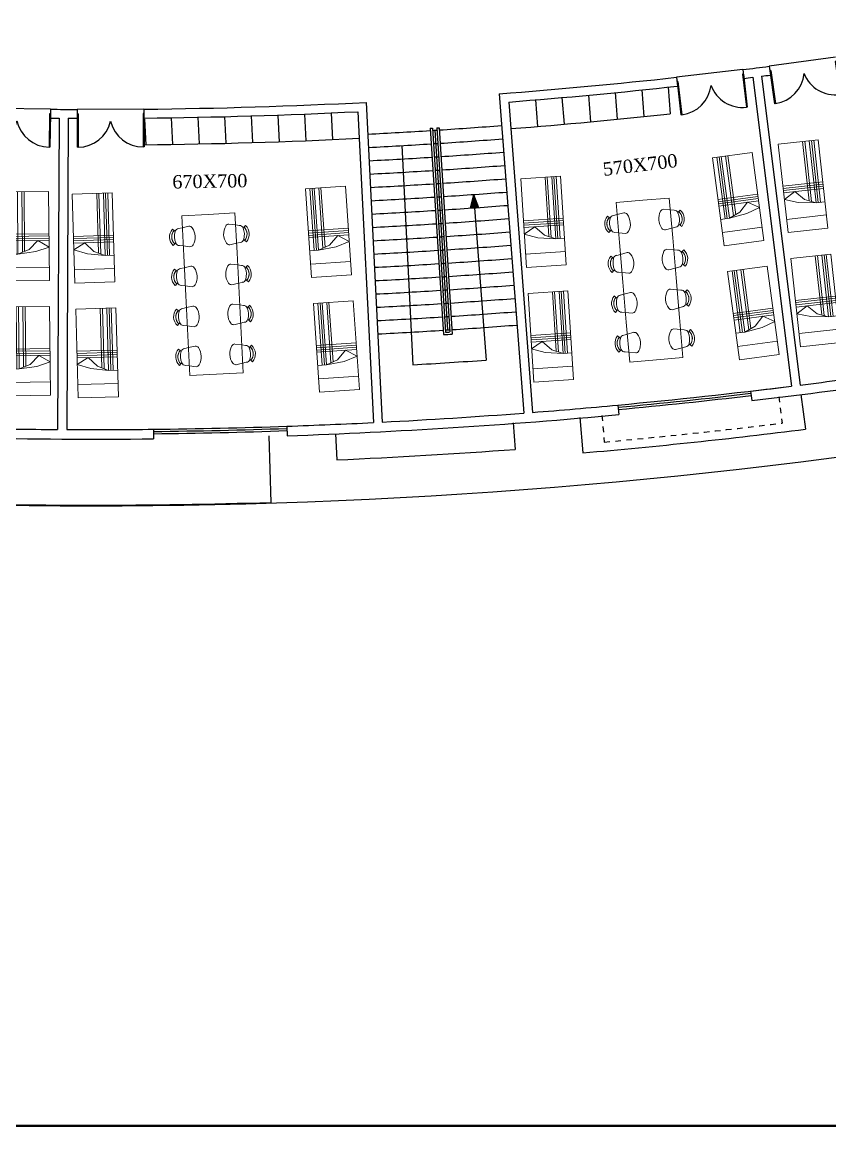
# Model space of a CAD drawing. Header units: metres. Extents: x 159409 to 239023, y 50504 to 95165.
# Drawn here: x 193498 to 195314, y 73285 to 75770 of the extents above; entities that cross this region are included whole.
import ezdxf
from ezdxf.enums import TextEntityAlignment as Align

# ---------------------------------------------------------------- set-up
doc = ezdxf.new("R2010")
doc.units = ezdxf.units.M
doc.header["$MEASUREMENT"] = 0
doc.linetypes.add('HIDDEN', pattern=[0.125, 0.0625, -0.0625])
doc.layers.add('A-TEXT', color=3, linetype='Continuous')
doc.layers.add('FURN', color=8, linetype='Continuous', lineweight=5)
doc.styles.get("Standard").update_dxf_attribs({"font": 'times.ttf', "height": 18})

# ---------------------------------------------------------------- blocks, each defined once
blk = doc.blocks.new('d2')
at = {"color": 8, "ltscale": 8}
for p, q in [((-332.772, -186.458, 9945.752), (-332.753, -186.454, 9945.752)), ((-332.628, -187.194, 9945.752), (-332.772, -186.458, 9945.752)), ((-332.609, -187.19, 9945.752), (-332.753, -186.454, 9945.752)), ((-332.753, -186.454, 9945.752), (-332.753, -186.454, 9945.732)), ((-332.753, -186.454, 9945.732), (-332.753, -186.454, 9945.732)), ((-334.226, -186.743, 9945.752), (-334.206, -186.739, 9945.752)), ((-334.082, -187.479, 9945.752), (-334.226, -186.743, 9945.752)), ((-334.062, -187.475, 9945.752), (-334.206, -186.739, 9945.752)), ((-334.063, -187.577, 9945.752), (-332.589, -187.288, 9945.752)), ((-332.628, -187.194, 9945.752), (-332.609, -187.19, 9945.752)), ((-334.082, -187.479, 9945.752), (-334.062, -187.475, 9945.752))]:
    blk.add_line(p, q, dxfattribs=at)
for centre, start, end in [((-332.628, -187.194, 9945.752), 101.092, 178.0402), ((-334.062, -187.475, 9945.752), 24.1438, 101.092)]:
    blk.add_arc(centre, 0.75, start, end, dxfattribs=at)
blk = doc.blocks.new('FREGTET')
at = {"layer": 'FURN'}
for p, q in [((-154.66, 109.191, -2766.571), (-154.635, 109.149, -2766.571)), ((-154.66, 109.191, -2766.571), (-154.635, 109.149, -2766.571)), ((-154.617, 109.122, -2766.571), (-154.635, 109.149, -2766.571)), ((-154.617, 109.122, -2766.571), (-154.635, 109.149, -2766.571)), ((-154.369, 109.063, -2766.571), (-154.341, 109.079, -2766.571)), ((-154.369, 109.063, -2766.571), (-154.341, 109.079, -2766.571)), ((-154.3, 109.105, -2766.571), (-154.341, 109.079, -2766.571)), ((-154.3, 109.105, -2766.571), (-154.341, 109.079, -2766.571)), ((-154.994, 109.041, -2766.571), (-155.133, 108.458, -2766.571)), ((-154.118, 108.833, -2766.571), (-154.994, 109.041, -2766.571)), ((-154.732, 108.979, -2766.571), (-154.793, 108.838, -2766.571)), ((-154.698, 109.057, -2766.571), (-154.732, 108.979, -2766.571)), ((-154.698, 109.057, -2766.571), (-154.732, 108.979, -2766.571)), ((-154.34, 108.731, -2766.571), (-154.331, 108.884, -2766.571)), ((-154.331, 108.884, -2766.571), (-154.327, 108.968, -2766.571)), ((-154.331, 108.884, -2766.571), (-154.327, 108.968, -2766.571)), ((-153.243, 108.625, -2766.571), (-154.118, 108.833, -2766.571)), ((-153.822, 108.848, -2766.571), (-153.856, 108.771, -2766.571)), ((-153.822, 108.848, -2766.571), (-153.856, 108.771, -2766.571)), ((-153.784, 108.982, -2766.571), (-153.76, 108.941, -2766.571)), ((-153.784, 108.982, -2766.571), (-153.76, 108.941, -2766.571)), ((-153.742, 108.914, -2766.571), (-153.76, 108.941, -2766.571)), ((-153.742, 108.914, -2766.571), (-153.76, 108.941, -2766.571)), ((-153.493, 108.854, -2766.571), (-153.465, 108.871, -2766.571)), ((-153.493, 108.854, -2766.571), (-153.465, 108.871, -2766.571)), ((-153.425, 108.897, -2766.571), (-153.465, 108.871, -2766.571)), ((-153.425, 108.897, -2766.571), (-153.465, 108.871, -2766.571)), ((-153.856, 108.771, -2766.571), (-153.917, 108.63, -2766.571)), ((-153.464, 108.523, -2766.571), (-153.456, 108.676, -2766.571)), ((-153.456, 108.676, -2766.571), (-153.451, 108.76, -2766.571)), ((-153.456, 108.676, -2766.571), (-153.451, 108.76, -2766.571)), ((-152.367, 108.417, -2766.571), (-153.243, 108.625, -2766.571)), ((-152.946, 108.64, -2766.571), (-152.98, 108.563, -2766.571)), ((-152.946, 108.64, -2766.571), (-152.98, 108.563, -2766.571)), ((-152.908, 108.774, -2766.571), (-152.884, 108.732, -2766.571)), ((-152.908, 108.774, -2766.571), (-152.884, 108.732, -2766.571)), ((-152.866, 108.705, -2766.571), (-152.884, 108.732, -2766.571)), ((-152.866, 108.705, -2766.571), (-152.884, 108.732, -2766.571)), ((-152.618, 108.646, -2766.571), (-152.59, 108.663, -2766.571)), ((-152.618, 108.646, -2766.571), (-152.59, 108.663, -2766.571)), ((-152.549, 108.689, -2766.571), (-152.59, 108.663, -2766.571)), ((-152.549, 108.689, -2766.571), (-152.59, 108.663, -2766.571)), ((-155.271, 107.874, -2766.571), (-155.133, 108.458, -2766.571)), ((-152.98, 108.563, -2766.571), (-153.042, 108.422, -2766.571)), ((-152.589, 108.314, -2766.571), (-152.58, 108.468, -2766.571)), ((-152.58, 108.468, -2766.571), (-152.576, 108.552, -2766.571)), ((-152.58, 108.468, -2766.571), (-152.576, 108.552, -2766.571)), ((-151.491, 108.209, -2766.571), (-152.367, 108.417, -2766.571)), ((-152.105, 108.355, -2766.571), (-152.166, 108.214, -2766.571)), ((-152.071, 108.432, -2766.571), (-152.105, 108.355, -2766.571)), ((-152.071, 108.432, -2766.571), (-152.105, 108.354, -2766.571)), ((-152.033, 108.566, -2766.571), (-152.008, 108.524, -2766.571)), ((-152.033, 108.566, -2766.571), (-152.008, 108.524, -2766.571)), ((-151.991, 108.497, -2766.571), (-152.008, 108.524, -2766.571)), ((-151.991, 108.497, -2766.571), (-152.008, 108.524, -2766.571)), ((-151.742, 108.438, -2766.571), (-151.714, 108.454, -2766.571)), ((-151.742, 108.438, -2766.571), (-151.714, 108.454, -2766.571)), ((-151.674, 108.481, -2766.571), (-151.714, 108.454, -2766.571)), ((-151.674, 108.481, -2766.571), (-151.714, 108.454, -2766.571)), ((-151.705, 108.259, -2766.571), (-151.7, 108.344, -2766.571)), ((-151.705, 108.259, -2766.571), (-151.7, 108.344, -2766.571)), ((-151.713, 108.106, -2766.571), (-151.705, 108.259, -2766.571)), ((-151.63, 107.625, -2766.571), (-151.491, 108.209, -2766.571)), ((-154.396, 107.666, -2766.571), (-155.271, 107.874, -2766.571)), ((-155.009, 107.811, -2766.571), (-155.001, 107.965, -2766.571)), ((-154.547, 107.857, -2766.571), (-154.609, 107.716, -2766.571)), ((-155.04, 107.59, -2766.571), (-154.999, 107.617, -2766.571)), ((-155.04, 107.59, -2766.571), (-154.999, 107.617, -2766.571)), ((-155.014, 107.727, -2766.571), (-155.009, 107.812, -2766.571)), ((-155.014, 107.727, -2766.571), (-155.009, 107.811, -2766.571)), ((-154.971, 107.633, -2766.571), (-154.999, 107.617, -2766.571)), ((-154.971, 107.633, -2766.571), (-154.999, 107.617, -2766.571)), ((-154.609, 107.716, -2766.571), (-154.643, 107.639, -2766.571)), ((-154.609, 107.716, -2766.571), (-154.643, 107.639, -2766.571)), ((-153.52, 107.458, -2766.571), (-154.396, 107.666, -2766.571)), ((-154.138, 107.519, -2766.571), (-154.133, 107.603, -2766.571)), ((-154.138, 107.519, -2766.571), (-154.133, 107.603, -2766.571)), ((-154.133, 107.603, -2766.571), (-154.125, 107.756, -2766.571)), ((-153.672, 107.649, -2766.571), (-153.733, 107.508, -2766.571)), ((-151.63, 107.625, -2766.571), (-151.769, 107.041, -2766.571)), ((-154.723, 107.574, -2766.571), (-154.705, 107.547, -2766.571)), ((-154.723, 107.574, -2766.571), (-154.705, 107.547, -2766.571)), ((-154.681, 107.505, -2766.571), (-154.705, 107.547, -2766.571)), ((-154.681, 107.505, -2766.571), (-154.705, 107.547, -2766.571)), ((-154.164, 107.382, -2766.571), (-154.124, 107.408, -2766.571)), ((-154.164, 107.382, -2766.571), (-154.124, 107.408, -2766.571)), ((-154.096, 107.425, -2766.571), (-154.124, 107.408, -2766.571)), ((-154.096, 107.425, -2766.571), (-154.124, 107.408, -2766.571)), ((-153.847, 107.366, -2766.571), (-153.83, 107.338, -2766.571)), ((-153.847, 107.366, -2766.571), (-153.83, 107.338, -2766.571)), ((-153.805, 107.297, -2766.571), (-153.83, 107.338, -2766.571)), ((-153.805, 107.297, -2766.571), (-153.83, 107.338, -2766.571)), ((-153.733, 107.508, -2766.571), (-153.767, 107.431, -2766.571)), ((-153.733, 107.508, -2766.571), (-153.767, 107.431, -2766.571)), ((-152.645, 107.249, -2766.571), (-153.52, 107.458, -2766.571)), ((-153.262, 107.311, -2766.571), (-153.258, 107.395, -2766.571)), ((-153.262, 107.311, -2766.571), (-153.258, 107.395, -2766.571)), ((-153.258, 107.395, -2766.571), (-153.249, 107.548, -2766.571)), ((-152.796, 107.441, -2766.571), (-152.858, 107.3, -2766.571)), ((-152.382, 107.187, -2766.571), (-152.374, 107.34, -2766.571)), ((-153.289, 107.174, -2766.571), (-153.248, 107.2, -2766.571)), ((-153.289, 107.174, -2766.571), (-153.248, 107.2, -2766.571)), ((-153.22, 107.216, -2766.571), (-153.248, 107.2, -2766.571)), ((-153.22, 107.216, -2766.571), (-153.248, 107.2, -2766.571)), ((-152.972, 107.157, -2766.571), (-152.954, 107.13, -2766.571)), ((-152.972, 107.157, -2766.571), (-152.954, 107.13, -2766.571)), ((-152.93, 107.089, -2766.571), (-152.954, 107.13, -2766.571)), ((-152.93, 107.089, -2766.571), (-152.954, 107.13, -2766.571)), ((-152.858, 107.3, -2766.571), (-152.892, 107.223, -2766.571)), ((-152.858, 107.3, -2766.571), (-152.892, 107.223, -2766.571)), ((-151.769, 107.041, -2766.571), (-152.645, 107.249, -2766.571)), ((-152.387, 107.103, -2766.571), (-152.382, 107.187, -2766.571)), ((-152.387, 107.103, -2766.571), (-152.382, 107.187, -2766.571)), ((-151.982, 107.092, -2766.571), (-152.016, 107.014, -2766.571)), ((-151.982, 107.092, -2766.571), (-152.016, 107.014, -2766.571)), ((-151.921, 107.233, -2766.571), (-151.982, 107.092, -2766.571)), ((-152.413, 106.966, -2766.571), (-152.373, 106.992, -2766.571)), ((-152.413, 106.966, -2766.571), (-152.373, 106.992, -2766.571)), ((-152.345, 107.008, -2766.571), (-152.373, 106.992, -2766.571)), ((-152.345, 107.008, -2766.571), (-152.373, 106.992, -2766.571)), ((-152.096, 106.949, -2766.571), (-152.078, 106.922, -2766.571)), ((-152.096, 106.949, -2766.571), (-152.078, 106.922, -2766.571)), ((-152.054, 106.88, -2766.571), (-152.078, 106.922, -2766.571)), ((-152.054, 106.88, -2766.571), (-152.078, 106.922, -2766.571))]:
    blk.add_line(p, q, dxfattribs=at)
for centre, radius, start, end in [((-154.615, 109.037, -2766.571), 0.0847, 91.5148, 166.6297), ((-154.615, 109.037, -2766.571), 0.0847, 91.5148, 166.6297), ((-154.525, 108.959, -2766.571), 0.268, 33.0269, 120.2325), ((-154.525, 108.959, -2766.571), 0.268, 33.0269, 120.2325), ((-154.525, 108.959, -2766.571), 0.219, 33.0269, 120.2325), ((-154.525, 108.959, -2766.571), 0.219, 46.2775, 120.2325), ((-154.576, 108.746, -2766.571), 0.378, 56.8909, 96.3685), ((-154.576, 108.746, -2766.571), 0.378, 56.8909, 96.3685), ((-154.711, 108.819, -2766.571), 0.0847, 166.6297, 224.3988), ((-154.711, 108.819, -2766.571), 0.0847, 166.6297, 224.3988), ((-154.409, 108.988, -2766.571), 0.0847, 346.6297, 61.7447), ((-154.409, 108.988, -2766.571), 0.0847, 346.6297, 61.7447), ((-153.74, 108.829, -2766.571), 0.0847, 91.5148, 166.6297), ((-153.74, 108.829, -2766.571), 0.0847, 91.5148, 166.6297), ((-153.649, 108.751, -2766.571), 0.268, 33.0269, 120.2325), ((-153.649, 108.751, -2766.571), 0.268, 33.0269, 120.2325), ((-153.649, 108.751, -2766.571), 0.219, 33.0269, 120.2325), ((-153.649, 108.751, -2766.571), 0.219, 46.2775, 120.2325), ((-153.7, 108.538, -2766.571), 0.378, 56.8909, 96.3685), ((-153.7, 108.538, -2766.571), 0.378, 56.8909, 96.3685), ((-153.534, 108.78, -2766.571), 0.0847, 346.6297, 61.7447), ((-153.534, 108.78, -2766.571), 0.0847, 346.6297, 61.7447), ((-154.512, 109.013, -2766.571), 0.363, 224.3988, 288.8607), ((-154.512, 109.013, -2766.571), 0.363, 224.3988, 288.8607), ((-154.422, 108.75, -2766.571), 0.0847, 288.8607, 346.6297), ((-154.422, 108.75, -2766.571), 0.0847, 288.8607, 346.6297), ((-153.835, 108.611, -2766.571), 0.0847, 166.6297, 224.3988), ((-153.835, 108.611, -2766.571), 0.0847, 166.6297, 224.3988), ((-152.864, 108.621, -2766.571), 0.0847, 91.5148, 166.6297), ((-152.864, 108.621, -2766.571), 0.0847, 91.5148, 166.6297), ((-152.774, 108.543, -2766.571), 0.268, 33.0269, 120.2325), ((-152.774, 108.543, -2766.571), 0.268, 33.0269, 120.2325), ((-152.774, 108.543, -2766.571), 0.219, 33.0269, 120.2325), ((-152.774, 108.543, -2766.571), 0.219, 46.2775, 120.2325), ((-152.824, 108.33, -2766.571), 0.378, 56.8909, 96.3685), ((-152.824, 108.33, -2766.571), 0.378, 56.8909, 96.3685), ((-152.658, 108.572, -2766.571), 0.0847, 346.6297, 61.7447), ((-152.658, 108.572, -2766.571), 0.0847, 346.6297, 61.7447), ((-151.898, 108.335, -2766.571), 0.268, 33.0269, 120.2325), ((-151.898, 108.335, -2766.571), 0.268, 33.0269, 120.2325), ((-153.636, 108.805, -2766.571), 0.363, 224.3988, 288.8607), ((-153.636, 108.805, -2766.571), 0.363, 224.3988, 288.8607), ((-153.547, 108.542, -2766.571), 0.0847, 288.8607, 346.6297), ((-153.547, 108.542, -2766.571), 0.0847, 288.8607, 346.6297), ((-152.959, 108.403, -2766.571), 0.0847, 166.6297, 224.3988), ((-152.959, 108.403, -2766.571), 0.0847, 166.6297, 224.3988), ((-152.761, 108.597, -2766.571), 0.363, 224.3988, 288.8607), ((-152.761, 108.597, -2766.571), 0.363, 224.3988, 288.8607), ((-151.988, 108.413, -2766.571), 0.0847, 91.5148, 166.6297), ((-151.988, 108.413, -2766.571), 0.0847, 91.5148, 166.6297), ((-151.898, 108.335, -2766.571), 0.219, 33.0269, 120.2325), ((-151.898, 108.335, -2766.571), 0.219, 46.2775, 120.2325), ((-151.949, 108.122, -2766.571), 0.378, 56.8909, 96.3685), ((-151.949, 108.122, -2766.571), 0.378, 56.8909, 96.3685), ((-151.782, 108.364, -2766.571), 0.0847, 346.6297, 61.7447), ((-151.782, 108.364, -2766.571), 0.0847, 346.6297, 61.7447), ((-152.671, 108.334, -2766.571), 0.0847, 288.8607, 346.6297), ((-152.671, 108.334, -2766.571), 0.0847, 288.8607, 346.6297), ((-152.084, 108.194, -2766.571), 0.0847, 166.6297, 224.3988), ((-152.084, 108.194, -2766.571), 0.0847, 166.6297, 224.3988), ((-151.885, 108.389, -2766.571), 0.363, 224.3988, 288.8607), ((-151.885, 108.389, -2766.571), 0.363, 224.3988, 288.8607), ((-151.795, 108.126, -2766.571), 0.0847, 288.8607, 346.6297), ((-151.795, 108.126, -2766.571), 0.0847, 288.8607, 346.6297), ((-154.918, 107.945, -2766.571), 0.0847, 108.8607, 166.6297), ((-154.918, 107.945, -2766.571), 0.0847, 108.8607, 166.6297), ((-154.828, 107.682, -2766.571), 0.363, 44.3988, 108.8607), ((-154.828, 107.682, -2766.571), 0.363, 44.3988, 108.8607), ((-154.63, 107.876, -2766.571), 0.0847, 346.6297, 44.3988), ((-154.63, 107.876, -2766.571), 0.0847, 346.6297, 44.3988), ((-153.953, 107.474, -2766.571), 0.363, 44.3988, 108.8607), ((-153.953, 107.474, -2766.571), 0.363, 44.3988, 108.8607), ((-154.816, 107.736, -2766.571), 0.268, 213.0269, 300.2325), ((-154.816, 107.736, -2766.571), 0.268, 213.0269, 300.2325), ((-154.931, 107.707, -2766.571), 0.0847, 166.6297, 241.7447), ((-154.931, 107.707, -2766.571), 0.0847, 166.6297, 241.7447), ((-154.816, 107.736, -2766.571), 0.219, 213.0269, 300.2325), ((-154.816, 107.736, -2766.571), 0.219, 213.0269, 286.9819), ((-154.765, 107.949, -2766.571), 0.378, 236.8909, 276.3685), ((-154.765, 107.949, -2766.571), 0.378, 236.8909, 276.3685), ((-154.725, 107.658, -2766.571), 0.0847, 271.5148, 346.6297), ((-154.725, 107.658, -2766.571), 0.0847, 271.5148, 346.6297), ((-154.043, 107.737, -2766.571), 0.0847, 108.8607, 166.6297), ((-154.043, 107.737, -2766.571), 0.0847, 108.8607, 166.6297), ((-153.754, 107.668, -2766.571), 0.0847, 346.6297, 44.3988), ((-153.754, 107.668, -2766.571), 0.0847, 346.6297, 44.3988), ((-153.167, 107.529, -2766.571), 0.0847, 108.8607, 166.6297), ((-153.167, 107.529, -2766.571), 0.0847, 108.8607, 166.6297), ((-153.077, 107.266, -2766.571), 0.363, 44.3988, 108.8607), ((-153.077, 107.266, -2766.571), 0.363, 44.3988, 108.8607), ((-153.94, 107.528, -2766.571), 0.268, 213.0269, 300.2325), ((-153.94, 107.528, -2766.571), 0.268, 213.0269, 300.2325), ((-154.056, 107.499, -2766.571), 0.0847, 166.6297, 241.7447), ((-154.056, 107.499, -2766.571), 0.0847, 166.6297, 241.7447), ((-153.94, 107.528, -2766.571), 0.219, 213.0269, 300.2325), ((-153.94, 107.528, -2766.571), 0.219, 213.0269, 286.9819), ((-153.889, 107.741, -2766.571), 0.378, 236.8909, 276.3685), ((-153.889, 107.741, -2766.571), 0.378, 236.8909, 276.3685), ((-153.85, 107.45, -2766.571), 0.0847, 271.5148, 346.6297), ((-153.85, 107.45, -2766.571), 0.0847, 271.5148, 346.6297), ((-152.879, 107.46, -2766.571), 0.0847, 346.6297, 44.3988), ((-152.879, 107.46, -2766.571), 0.0847, 346.6297, 44.3988), ((-152.291, 107.321, -2766.571), 0.0847, 108.8607, 166.6297), ((-152.291, 107.321, -2766.571), 0.0847, 108.8607, 166.6297), ((-152.202, 107.058, -2766.571), 0.363, 44.3988, 108.8607), ((-152.202, 107.058, -2766.571), 0.363, 44.3988, 108.8607), ((-153.064, 107.32, -2766.571), 0.268, 213.0269, 300.2325), ((-153.064, 107.32, -2766.571), 0.268, 213.0269, 300.2325), ((-153.18, 107.291, -2766.571), 0.0847, 166.6297, 241.7447), ((-153.18, 107.291, -2766.571), 0.0847, 166.6297, 241.7447), ((-153.064, 107.32, -2766.571), 0.219, 213.0269, 300.2325), ((-153.064, 107.32, -2766.571), 0.219, 213.0269, 286.9819), ((-153.014, 107.533, -2766.571), 0.378, 236.8909, 276.3685), ((-153.014, 107.533, -2766.571), 0.378, 236.8909, 276.3685), ((-152.974, 107.242, -2766.571), 0.0847, 271.5148, 346.6297), ((-152.974, 107.242, -2766.571), 0.0847, 271.5148, 346.6297), ((-152.304, 107.083, -2766.571), 0.0847, 166.6297, 241.7447), ((-152.304, 107.083, -2766.571), 0.0847, 166.6297, 241.7447), ((-152.003, 107.252, -2766.571), 0.0847, 346.6297, 44.3988), ((-152.003, 107.252, -2766.571), 0.0847, 346.6297, 44.3988), ((-152.189, 107.112, -2766.571), 0.268, 213.0269, 300.2325), ((-152.189, 107.112, -2766.571), 0.268, 213.0269, 300.2325), ((-152.189, 107.112, -2766.571), 0.219, 213.0269, 300.2325), ((-152.189, 107.112, -2766.571), 0.219, 213.0269, 286.9819), ((-152.138, 107.325, -2766.571), 0.378, 236.8909, 276.3685), ((-152.138, 107.325, -2766.571), 0.378, 236.8909, 276.3685), ((-152.098, 107.034, -2766.571), 0.0847, 271.5148, 346.6297), ((-152.098, 107.034, -2766.571), 0.0847, 271.5148, 346.6297)]:
    blk.add_arc(centre, radius, start, end, dxfattribs=at)
blk = doc.blocks.new('A$C25933C84')
at = {"linetype": 'Continuous'}
for p, q in [((0, 0.9), (2, 0.9)), ((0, 0), (0, 0.9)), ((0.3, 0.9), (0.3, 0)), ((0.6, 0.7), (0.6, 0.9)), ((2, 0.9), (2, 0)), ((0.65, 0.3), (0.6, 0.7)), ((0.7, 0.45), (0.6, 0.7)), ((0.75, 0), (0.65, 0.3)), ((0.9, 0.25), (0.7, 0.45)), ((0.75, 0), (0.9, 0.25)), ((2, 0), (0, 0))]:
    blk.add_line(p, q, dxfattribs=at)
for p, q in [((0.6, 0.8), (2, 0.8)), ((0.6, 0.75), (2, 0.75)), ((0.9, 0), (0.9, 0.9)), ((0.95, 0), (0.95, 0.9)), ((1, 0), (1, 0.9)), ((1.05, 0), (1.05, 0.9)), ((0.6, 0.7), (2, 0.7)), ((0.64, 0.6), (2, 0.6)), ((0.66, 0.55), (2, 0.55))]:
    blk.add_line(p, q)
blk = doc.blocks.new('xfggsdr')
at = {"extrusion": (3.15e-14, 5.7e-15, -1), "xscale": 99.99999999999996, "yscale": 99.99999999999996, "zscale": -100, "rotation": 275.7220156941657}
blk.add_blockref('FREGTET', (-154932.6, -31689.1, -276657.1), dxfattribs=at)
at = {"layer": 'FURN', "extrusion": (-1.83e-14, -1.1e-15, -1), "xscale": -99.99999999999996, "yscale": 99.99999999999996, "zscale": -99.99999999999996, "rotation": 261.1379053757277}
for p in [(-146010.8, -15268.6, 0), (-146050.6, -15524, 0)]:
    blk.add_blockref('A$C25933C84', p, dxfattribs=at)
at = {"layer": 'FURN', "extrusion": (1.79e-14, 3.8e-15, -1), "xscale": 99.99999999999994, "yscale": 99.99999999999994, "zscale": -100, "rotation": 83.41111061605987}
for p in [(-145396, -15364.4, 0), (-145425.7, -15621.1, 0)]:
    blk.add_blockref('A$C25933C84', p, dxfattribs=at)
blk = doc.blocks.new('FEGREGRE')
at = {"color": 20, "ltscale": 10}
for p, q in [((355566.4, 113803.8, 0.4), (355576.3, 113725.3, 0.4)), ((355069, 113751.9, 0.4), (355075.9, 113672.2, 0.4)), ((354919.5, 113739.9, 0.4), (354923.9, 113680.1, 0.4)), ((354370.2, 113710.8, 0.8), (354374.9, 113560.9, 0.8)), ((354520.2, 113714.9, 0.4), (354522.7, 113656.5, 0.4))]:
    blk.add_line(p, q, dxfattribs=at)
for centre, radius, start, end in [((353970.3, 126473.1, 0.4), 12848.5, 274.9361, 277.18032), ((353970.3, 126473.1, 0.4), 12828.5, 272.46779, 274.263), ((353970.4, 126424.6, 0.8), 12870, 268.1974, 271.80135)]:
    blk.add_arc(centre, radius, start, end, dxfattribs=at)

msp = doc.modelspace()

# ---------------------------------------------------------------- hatches: boundary and pattern name
at = {"ltscale": 8}
h = msp.add_hatch(color=2, dxfattribs=at)
h.dxf.hatch_style = 1
h.paths.add_polyline_path([(194513.048, 75381.923), (194524.576, 75352.664, -0.00038461), (194505.731, 75351.338)])

# ---------------------------------------------------------------- linework, layer by layer
at = {"color": 0, "ltscale": 10}
for p, q in [((195118.451, 75662.787, 0.421), (195120.887, 75642.936, 0.421)), ((195177.985, 75670.245, 0.421), (195180.521, 75650.406, 0.421)), ((194969.451, 75645.443, 0.421), (194971.64, 75625.563, 0.421)), ((195140.785, 75645.395, 0.421), (195227.789, 74950.823, 0.421)), ((195160.63, 75647.881, 0.421), (195247.634, 74953.309, 0.421)), ((194570.947, 75608.271, 0.421), (194625.881, 74890.37, 0.421)), ((194831.501, 75610.964, 0.421), (194836.08, 75551.125, 0.421)), ((194891.216, 75616.982, 0.421), (194895.795, 75557.136, 0.421)), ((194950.908, 75623.299, 0.421), (194955.488, 75563.444, 0.421)), ((194592.413, 75589.872, 0.421), (194645.822, 74891.911, 0.421)), ((194652.219, 75594.698, 0.421), (194656.797, 75534.871, 0.421)), ((194712.002, 75599.822, 0.421), (194716.581, 75539.993, 0.421)), ((194771.763, 75605.244, 0.421), (194776.341, 75545.411, 0.421)), ((193562.022, 75573.554, 0.421), (193561.904, 75553.554, 0.421)), ((193622.051, 75573.248, 0.421), (193621.966, 75553.249, 0.421)), ((193772.055, 75573.795, 0.421), (193771.97, 75553.794, 0.421)), ((193953.302, 75556.946, 0.421), (193956.291, 75497.002, 0.421)), ((194013.295, 75558.591, 0.421), (194016.283, 75498.653, 0.421)), ((194073.339, 75559.191, 0.421), (194076.26, 75500.601, 0.421)), ((194133.265, 75562.178, 0.421), (194136.223, 75502.846, 0.421)), ((194193.191, 75565.166, 0.421), (194196.171, 75505.389, 0.421)), ((193581.903, 75553.419, 0.421), (193577.762, 74853.431, 0.421)), ((193601.966, 75553.317, 0.421), (193598.99, 74853.323, 0.421)), ((193773.347, 75551.566, 0.421), (193776.225, 75493.833, 0.421)), ((193833.273, 75554.554, 0.421), (193836.262, 75494.592, 0.421)), ((193893.295, 75555.601, 0.421), (193896.284, 75495.649, 0.421)), ((194435.779, 75532.053, 0.421), (194465.482, 75068.002, 0.421)), ((194415.82, 75530.775, 0.421), (194445.523, 75066.725, 0.421)), ((194420.81, 75531.091, 0.421), (194450.193, 75072.031, 0.421)), ((194426.119, 75526.42, 0.421), (194454.864, 75077.339, 0.421)), ((194430.789, 75531.73, 0.421), (194460.173, 75072.67, 0.421)), ((195135.962, 74939.732, 0.421), (195138.463, 74918.378, 0.421)), ((194837.612, 74908.349, 0.421), (194839.609, 74886.941, 0.421)), ((193793.608, 74853.981, 0.421), (193793.845, 74832.483, 0.421)), ((194093.525, 74860.815, 0.421), (194094.268, 74839.328, 0.421))]:
    msp.add_line(p, q, dxfattribs=at)
at = {"color": 0, "ltscale": 8}
for p, q in [((194272.095, 75589.141, 0.421), (194307.945, 74870.033, 0.421)), ((194253.116, 75568.153, 0.421), (194287.971, 74869.022, 0.421)), ((194352.038, 75491.856, 0.421), (194376.611, 74998.954, 0.421)), ((194513.048, 75381.923, 0.421), (194505.731, 75351.338, 0.421)), ((194513.048, 75381.923, 0.421), (194524.576, 75352.664, 0.421)), ((194515.337, 75352.01, 0.421), (194541.545, 75009.505, 0.421))]:
    msp.add_line(p, q, dxfattribs=at)
at = {"color": 0, "linetype": 'HIDDEN', "ltscale": 200}
for p, q in [((195199.536, 74927.19, 0.421), (195206.802, 74867.632, 0.421)), ((194801.659, 74884.963, 0.421), (194807.056, 74825.206, 0.421))]:
    msp.add_line(p, q, dxfattribs=at)
at = {"color": 6, "const_width": 5.123}
msp.add_lwpolyline([(197008.003, 78029.391), (197008.003, 73287.566), (190264.254, 73287.566), (190264.254, 78029.391)], close=True, dxfattribs=at)
at = {"color": 0, "ltscale": 10}
for centre, radius, start, end in [((193653.191, 87601.708, 0.421), 12028.5, 276.9969013, 277.2827017), ((193653.191, 87601.708, 0.421), 12028.5, 274.3758311, 276.2823691), ((193653.191, 87601.708, 0.421), 12048.5, 276.9969013, 277.0922472), ((193653.191, 87601.708, 0.421), 12048.5, 277.1873558, 277.2827017), ((193653.191, 87601.708, 0.421), 12048.5, 274.4709397, 276.2823691), ((193653.191, 87601.708, 0.421), 12028.5, 270.5661993, 272.9493489), ((193653.191, 87601.708, 0.421), 12028.5, 269.5657281, 269.851672), ((193653.191, 87601.708, 0.421), 12048.5, 270.5648549, 272.8540821), ((193653.191, 87601.708, 0.421), 12108.5, 274.4709397, 276.1742347), ((193653.191, 87601.708, 0.421), 12048.5, 269.5658862, 269.6609948), ((193653.191, 87601.708, 0.421), 12048.5, 269.7564053, 269.8515139), ((193653.191, 87601.708, 0.421), 12108.5, 270.5648549, 272.8540821), ((193653.191, 87601.708, 0.421), 12748.5, 277.1847447, 278.0498789), ((193653.191, 87601.708, 0.421), 12748.5, 276.6791593, 277.0948584), ((193653.191, 87601.708, 0.421), 12770, 276.6791593, 278.0498758), ((193653.191, 87601.708, 0.421), 12770, 271.9793957, 275.330848), ((193653.191, 87601.708, 0.421), 12748.5, 272.9439672, 274.3758293), ((193653.191, 87601.708, 0.421), 12748.5, 274.4657156, 275.3308508), ((193653.612, 87551.74, 0.421), 12870, 260.0864775, 279.9122874), ((193653.191, 87601.708, 0.421), 12748.5, 271.9793957, 272.8540809), ((193653.191, 87601.708, 0.421), 12748.5, 268.7815453, 269.6609948), ((193653.191, 87601.708, 0.421), 12748.5, 269.7564053, 270.6310906), ((193653.191, 87601.708, 0.421), 12748.5, 270.6310906, 271.9793957), ((193653.191, 87601.708, 0.421), 12753.5, 270.6310906, 271.9793957), ((193653.191, 87601.708, 0.421), 12758.5, 270.6310906, 271.9793957), ((193653.191, 87601.708, 0.421), 12770, 268.7815453, 270.6310906)]:
    msp.add_arc(centre, radius, start, end, dxfattribs=at)
at = {"color": 0, "ltscale": 8}
for centre, radius, start, end in [((193653.191, 87601.708, 0.421), 12095, 273.6861391, 273.7098249), ((193653.191, 87601.708, 0.421), 12100, 273.7098053, 274.3758308), ((193653.191, 87601.708, 0.421), 12100, 272.9483408, 273.6152186), ((193653.191, 87601.708, 0.421), 12095, 273.615082, 273.6387677), ((193653.191, 87601.708, 0.421), 12100, 273.6387775, 273.6861293), ((193653.191, 87601.708, 0.421), 12130, 272.9483408, 273.6152186), ((193653.191, 87601.708, 0.421), 12130, 273.638836, 273.6860707), ((193653.191, 87601.708, 0.421), 12130, 273.7096881, 274.3758308), ((193653.191, 87601.708, 0.421), 12160, 272.9483408, 273.615335), ((193653.191, 87601.708, 0.421), 12160, 273.6388942, 273.6860124), ((193653.191, 87601.708, 0.421), 12160, 273.7095715, 274.3758308), ((193653.191, 87601.708, 0.421), 12190, 272.9481089, 273.6154509), ((193653.191, 87601.708, 0.421), 12190, 273.6389521, 273.6859543), ((193653.191, 87601.708, 0.421), 12190, 273.7094555, 274.3758307), ((193653.191, 87601.708, 0.421), 12220, 273.70934, 274.3758306), ((193653.191, 87601.708, 0.421), 12220, 272.947878, 273.6155662), ((193653.191, 87601.708, 0.421), 12220, 273.6390097, 273.6858966), ((193653.191, 87601.708, 0.421), 12250, 273.7092251, 274.3758305), ((193653.191, 87601.708, 0.421), 12250, 272.9476483, 273.615681), ((193653.191, 87601.708, 0.421), 12250, 273.639067, 273.6858391), ((193653.191, 87601.708, 0.421), 12280, 272.9474197, 273.6157952), ((193653.191, 87601.708, 0.421), 12280, 273.6391241, 273.6857819), ((193653.191, 87601.708, 0.421), 12280, 273.7091108, 274.3758305), ((193653.191, 87601.708, 0.421), 12310, 272.9471923, 273.6159088), ((193653.191, 87601.708, 0.421), 12310, 273.6391809, 273.685725), ((193653.191, 87601.708, 0.421), 12310, 273.708997, 274.3758304), ((193653.191, 87601.708, 0.421), 12340, 272.9469659, 273.6160219), ((193653.191, 87601.708, 0.421), 12340, 273.6392374, 273.6856683), ((193653.191, 87601.708, 0.421), 12340, 273.7088838, 274.3758303), ((193653.191, 87601.708, 0.421), 12370, 273.7087712, 274.3758302), ((193653.191, 87601.708, 0.421), 12370, 272.9467407, 273.6161345), ((193653.191, 87601.708, 0.421), 12370, 273.6392936, 273.685612), ((193653.191, 87601.708, 0.421), 12400, 273.708659, 274.3758302), ((193653.191, 87601.708, 0.421), 12400, 272.9465165, 273.6162465), ((193653.191, 87601.708, 0.421), 12400, 273.6393496, 273.6855559), ((193653.191, 87601.708, 0.421), 12430, 272.9462934, 273.6163579), ((193653.191, 87601.708, 0.421), 12430, 273.6394053, 273.6855001), ((193653.191, 87601.708, 0.421), 12430, 273.7085474, 274.3758301), ((193653.191, 87601.708, 0.421), 12460, 272.9460714, 273.6164688), ((193653.191, 87601.708, 0.421), 12460, 273.6394607, 273.6854445), ((193653.191, 87601.708, 0.421), 12460, 273.7084364, 274.37583), ((193653.191, 87601.708, 0.421), 12490, 272.9458504, 273.6165792), ((193653.191, 87601.708, 0.421), 12490, 273.6395159, 273.6853892), ((193653.191, 87601.708, 0.421), 12490, 273.7083259, 274.3758299), ((193653.191, 87601.708, 0.421), 12520, 273.7082159, 274.3758298), ((193653.191, 87601.708, 0.421), 12520, 272.9456305, 273.6166891), ((193653.191, 87601.708, 0.421), 12520, 273.6395708, 273.6853342), ((193653.191, 87601.708, 0.421), 12550, 273.7081064, 274.3758298), ((193653.191, 87601.708, 0.421), 12550, 272.9454117, 273.6167984), ((193653.191, 87601.708, 0.421), 12560, 273.6168347, 273.7080701), ((193653.191, 87601.708, 0.421), 12550, 273.6396254, 273.6852794), ((193653.191, 87601.708, 0.421), 12555, 273.6396345, 273.6852703), ((193653.191, 87601.708, 0.421), 12623.5, 273.285273, 274.0354162), ((193658.207, 87551.96, 0.421), 12698.5, 275.3291697, 277.1001225), ((193658.207, 87551.96, 0.421), 12703.5, 275.3291697, 276.6827855), ((193658.207, 87551.96, 0.421), 12708.5, 275.3291697, 276.6827841)]:
    msp.add_arc(centre, radius, start, end, dxfattribs=at)
at = {"color": 0, "linetype": 'HIDDEN', "ltscale": 200}
msp.add_arc((193653.191, 87601.708, 0.421), 12828.5, 275.1604689, 276.9559518, dxfattribs=at)

# ---------------------------------------------------------------- block references
at = {"color": 8, "xscale": 100, "yscale": 100, "zscale": 100}
for p, rotation in [((160956.489, 58764.312, -994574.75), 176.9052012877579), ((160357.012, 59555.06, -994574.75), 175.5475748684087), ((157009.259, 64096.971, -994574.75), 168.1164318817813), ((157425.253, 63460.729, -994574.75), 169.1169030565144)]:
    msp.add_blockref('d2', p, dxfattribs=dict(at, rotation=rotation))
at = {"color": 4, "xscale": -1}
for p, rotation in [((335914.608, 108521.832, 0.421), 7.146459308381382), ((334346.348, 116986.177, 0.421), 10.57414058670824)]:
    msp.add_blockref('xfggsdr', p, dxfattribs=dict(at, rotation=rotation))
at = {"extrusion": (-3.2e-14, -1.2e-15, -1), "xscale": -100, "yscale": 100, "zscale": -100, "rotation": 71.76024084306965}
msp.add_blockref('FREGTET', (-189448.278, 57240.46, -276657.548), dxfattribs=at)
at = {"color": 1}
msp.add_blockref('FEGREGRE', (-160317.148, -38871.371), dxfattribs=at)
at = {"layer": 'FURN', "extrusion": (1.79e-14, 3.7e-15, -1), "xscale": 99.99999999999994, "yscale": 99.99999999999994, "zscale": -99.99999999999994, "rotation": 83.71067468547533}
for p in [(-195220.16, 75296.182, -0.421), (-195248.47, 75039.322, -0.421)]:
    msp.add_blockref('A$C25933C84', p, dxfattribs=at)
at = {"layer": 'FURN', "extrusion": (-1.83e-14, -7e-16, -1), "xscale": -99.99999999999994, "yscale": 99.99999999999994, "zscale": -99.99999999999994, "rotation": 262.3775858649012}
for p in [(-195165.82, 75278.392, -0.421), (-195200.097, 75022.259, -0.421)]:
    msp.add_blockref('A$C25933C84', p, dxfattribs=at)
at = {"layer": 'FURN', "extrusion": (1.81e-14, 2.9e-15, -1), "xscale": 99.99999999999994, "yscale": 99.99999999999994, "zscale": -99.99999999999994, "rotation": 86.34435116150766}
for p in [(-194631.887, 75217.784, -0.421), (-194648.363, 74959.894, -0.421)]:
    msp.add_blockref('A$C25933C84', p, dxfattribs=at)

# ---------------------------------------------------------------- texts
at = {"layer": 'A-TEXT'}
for s, rotation, p in [('570X700', 6.971922, (194887.638, 75448.678, 0.421)), ('670X700', 1.047482, (193920.401, 75411.799, 0.421))]:
    msp.add_text(s, height=30, rotation=rotation, dxfattribs=at).set_placement(p, align=Align.MIDDLE)

doc.saveas('drawing.dxf')
